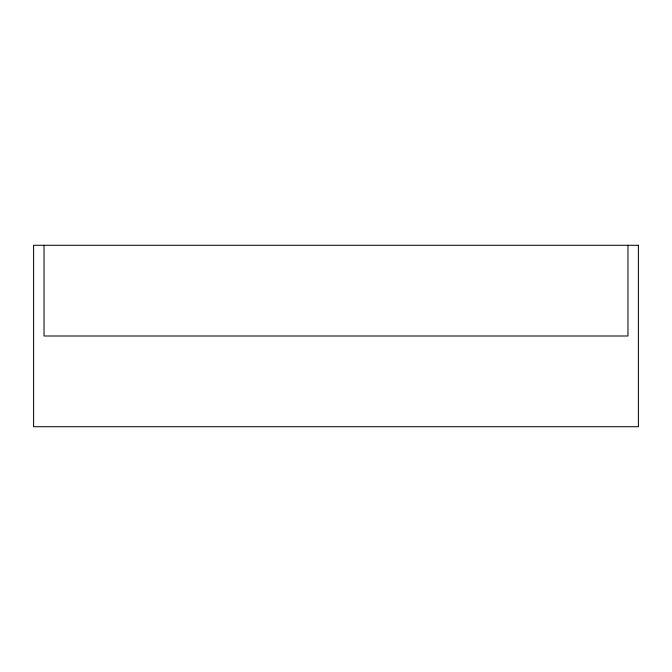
<?xml version="1.0" encoding="UTF-8"?>
<svg xmlns="http://www.w3.org/2000/svg" width="672" height="672" viewBox="0 0 672 672"><rect width="100%" height="100%" fill="white"/><g stroke="black" fill="none" stroke-linecap="round" stroke-linejoin="round"><path stroke-width="1.01" d="M627.959 245.28L627.959 336L44.024 336L44.024 245.28M638.4 245.28L33.6 245.28L33.6 426.72L638.4 426.72L638.4 245.28"/></g></svg>
